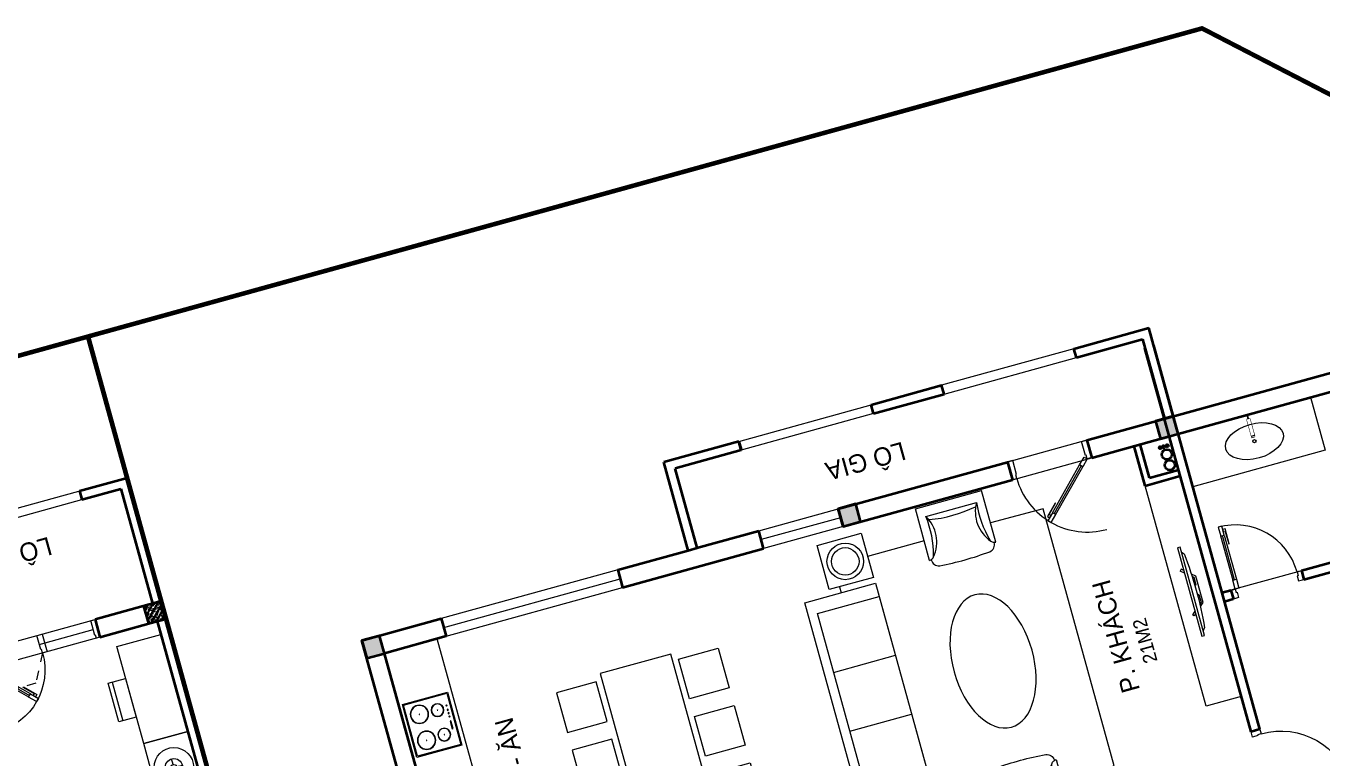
# Model space of a CAD drawing. Header units: metres. Extents: x 568336 to 569219, y 2065964 to 2066430.
# Drawn here: x 568521.6 to 568535.77, y 2066405.83 to 2066413.83 of the extents above; entities that cross this region are included whole.
import ezdxf

# ---------------------------------------------------------------- set-up
doc = ezdxf.new("R2010")
doc.units = ezdxf.units.M
for name, pattern in [('$AUDIT_BAD_LTYPE2', [0]), ('HIDDEN', [0.375, 0.25, -0.125]), ('HIDDEN2', [0.1875, 0.125, -0.0625])]:
    doc.linetypes.add(name, pattern=pattern)
doc.layers.get('0').update_dxf_attribs({"linetype": 'CONTINUOUS'})
doc.layers.get('DEFPOINTS').update_dxf_attribs({"linetype": 'CONTINUOUS'})
for name, color, linetype, lineweight in [('-CONCRETE', 1, 'CONTINUOUS', 35), ('-DIM', 9, 'CONTINUOUS', 13), ('-DOOR', 137, 'CONTINUOUS', 9), ('-FURNITURE', 46, 'CONTINUOUS', 9), ('-HATCH', 8, 'CONTINUOUS', 5), ('-LINE1', 7, 'CONTINUOUS', 18), ('-LINE2', 252, 'CONTINUOUS', 9), ('-STEEL1', 1, 'CONTINUOUS', 35), ('-TEXT', 7, 'CONTINUOUS', 15), ('-WALL', 4, 'CONTINUOUS', 35), ('TEXT25', 2, 'CONTINUOUS', 13)]:
    doc.layers.add(name, color=color, linetype=linetype, lineweight=lineweight)
doc.layers.add('-RANH GIOI LO DAT', color=12, linetype='CONTINUOUS')
doc.styles.add('SVN_AVO_thuong', font='')
doc.styles.add('T1', font='', dxfattribs={"height": 200})
doc.styles.add('vnavanth', font='', dxfattribs={"width": 0.8})
doc.styles.get('SVN_AVO_thuong').set_extended_font_data('SVN-Avo')
doc.styles.get('T1').set_extended_font_data('VNgeometric Light')
doc.styles.get('vnavanth').set_extended_font_data('.VnAvantH')

# ---------------------------------------------------------------- blocks, each defined once
blk = doc.blocks.new('A$C23F441E4')
at = {"ltscale": 3}
blk.add_lwpolyline([(-300, -0.0002277038292959332), (-300, -510.0002277038293), (300, -510.0002277038293), (300, -0.0002277038292959332), (-300, -0.0002277038292959332)], dxfattribs=at)
for points in [[(-290, -10.0002277038293), (-290, -500.0002277038293), (290, -500.0002277038293), (290, -10.0002277038293)], [(-99.92361733876169, -45.7805013358593), (-15.01730352267623, -45.7805013358593), (-15.01730352267623, -56.33586340083275), (-99.92361733876169, -56.33586340083275)]]:
    blk.add_lwpolyline(points, close=True, dxfattribs=at)
for centre, radius in [((-139, -156.0002277038293), 70), ((-139, -156.0002277038293), 67), ((36.90287313051522, -47.90127239702269), 6.597286366527707), ((74.40287313051522, -47.90127239702269), 6.597286366527707), ((139, -156.0002277038293), 70), ((139, -156.0002277038293), 67), ((111.9028731305152, -47.90127239702269), 6.597286366527707), ((160.4028731305152, -47.90127239702269), 6.597286366527707), ((-147.0336941294372, -358.653199238237), 100), ((-147.0336941294372, -358.653199238237), 97), ((-139, -156.0002277038293), 2), ((147.0336941294372, -358.653199238237), 100), ((147.0336941294372, -358.653199238237), 97), ((139, -156.0002277038293), 2), ((-147.0336941294372, -358.653199238237), 2), ((147.0336941294372, -358.653199238237), 2)]:
    blk.add_circle(centre, radius, dxfattribs=at)
blk = doc.blocks.new('ghe11asdsdsdsd')
at = {"layer": '-FURNITURE', "ltscale": 5}
for p, q in [((-454.1512245237245, 641.9073886275291), (-454.093361600535, -60.42008052262099)), ((446.9845405295782, 642.5119281820953), (445.2090906954836, -59.49456913078757)), ((339.4434767446655, 74.7769195077999), (-347.9447826922697, 73.86721415390639)), ((445.2090906954836, -59.49456913078757), (-454.093361600535, -60.42008052262099))]:
    blk.add_line(p, q, dxfattribs=at)
for centre, radius, start, end in [((-329.6609394550032, 640.4347183164282), 102.5030657496747, 97.790878171796, 180.4720192216976), ((13.76703277978231, -3057.035900902003), 3815.794779152998, 85.15051378916075, 95.37323135559144), ((322.4963123202615, 643.5363927781655), 102.5030657496747, 359.5521671507362, 82.23330821456577), ((-556.8192392717756, 172.0380743239075), 480.9551723817158, 73.62802494144414, 77.67439557183955), ((-435.3449582978792, 585.5188594441861), 49.99999999999999, 17.29045382422632, 73.62802494144414), ((-752.7215750947944, 311.3200961878028), 469.2846926992153, 329.6029749418909, 39.82713105222346), ((-1717.077797784907, 235.4868877488407), 1378.639231958857, 353.2676599931669, 15.34770349738529), ((744.7327549548354, 311.2790322922665), 469.2468948897888, 140.0381535895592, 210.2652298418676), ((1708.833027020766, 233.2264510887835), 1378.526022415482, 164.5192846221356, 186.6002375866197), ((428.017340289487, 586.1773279104382), 49.99999999999999, 106.2083736517696, 162.5459446768903), ((548.310481298744, 172.35137315467), 480.9551723817158, 102.1620030057203, 106.2083736517696), ((-1.445652381749824, -1576.057105405802), 1730.279692069412, 79.6029490361376, 100.5814174655623)]:
    blk.add_arc(centre, radius, start, end, dxfattribs=at)
blk = doc.blocks.new('GHE600')
at = {"layer": '-FURNITURE'}
for p, q in [((269949.5421851056, 8709.741290517763), (270649.5421851056, 8709.74129051782)), ((269949.5421851289, 8043.074623851076), (270649.5421851289, 8043.074623851135))]:
    blk.add_line(p, q, dxfattribs=at)
for points in [[(270145.5337149384, 9594.84705863762), (270145.5337150262, 10094.84705863762), (270645.5337150262, 10094.84705854984), (270645.5337149384, 9594.847058549843)], [(269849.5421851288, 9526.40795718442), (270649.5421851288, 9526.407957184478), (270649.5421851639, 7226.407957184478), (269849.5421851639, 7226.40795718442)], [(269949.5421851288, 9376.40795718442), (270649.5421851288, 9376.407957184478), (270649.5421851639, 7376.407957184478), (269949.5421851639, 7376.40795718442)], [(270145.5337145109, 7157.96885590817), (270145.5337144231, 6657.96885590817), (270645.5337144231, 6657.968855820392), (270645.5337145109, 7157.968855820392)]]:
    blk.add_lwpolyline(points, close=True, dxfattribs=at)
at = {"layer": '-FURNITURE', "elevation": -1.348764000838661e-08}
for points in [[(271286.9253059005, 9830.321753277356), (270645.53371498, 9832.18215255058)], [(272037.8126997925, 6909.345592938189), (272633.6221192031, 6907.537773812626), (272633.6585346201, 9823.095600669185), (272037.874818299, 9826.334833337169)], [(270262.0588059474, 9594.847058617102), (270262.0583521723, 9526.40795718442)], [(270262.0260181179, 7226.40795718439), (270262.0255643428, 7157.968855887651)], [(270645.5337144685, 6916.624135324557), (271286.6504318018, 6913.272511655086)]]:
    blk.add_lwpolyline(points, dxfattribs=at)
at = {"layer": '-FURNITURE'}
for centre, radius in [((270395.5337149822, 9844.847058593674), 200), ((270395.5337149822, 9844.847058593674), 150), ((270395.5337144671, 6907.968855864223), 200), ((270395.5337144671, 6907.968855864223), 150)]:
    blk.add_circle(centre, radius, dxfattribs=at)
at = {"layer": '-FURNITURE', "extrusion": (0, 0, -1)}
blk.add_ellipse((271661.9002663364, 8365.294462872116), major_axis=(3.669220623812561e-13, 749.5763598198391), ratio=0.5899940615450746, dxfattribs=at)
at = {"layer": '-FURNITURE', "zscale": 0.83397927038413}
for p, xscale, yscale, rotation in [((271659.4476334748, 10145.29901697894, -5.948631914765009e-09), 0.83397927038413, 0.83397927038413, 179.9447021404027), ((271659.4476334748, 6607.516897389956, -5.948631914765009e-09), -0.8339792703841301, 0.8339792703841301, 0.05529785959737722)]:
    blk.add_blockref('ghe11asdsdsdsd', p, dxfattribs=dict(at, xscale=xscale, yscale=yscale, rotation=rotation))
blk = doc.blocks.new('XR.MB.LM123$0$tvi 1')
blk.add_lwpolyline([(28.54445810673496, -2.291926648467779e-10), (28.54445810673496, -999.9999999999964), (-7.275957614183426e-12, -1000), (0, 0)], close=True)
for points in [[(28.54445810680045, -50.31958968611434), (52.37372755713295, -80.86315460130209)], [(-24.09820395050338, -235.5599978379832), (-39.09879504836863, -251.7939635238108)], [(0, -284.7849796677438), (-39.09879504836863, -251.7939635238108)], [(0, -255.9952397129928), (-24.09820395050338, -235.5599978379832)], [(69.66229681991535, -315.0836646851385), (111.1934016081432, -350.2927865858655), (111.193401608034, -649.712917566063), (69.68611289083492, -684.9110379843005)], [(89.09002233762294, -445.7449799550195), (89.09002233762294, -359.9578938602899), (70.91298945683957, -344.6203678706661)], [(89.09002233768115, -554.2550200447404), (89.09002233773936, -640.0421061392371), (70.91298945678864, -655.3796321293303)], [(89.09002233762294, -445.7449799550195), (73.49991829216015, -445.7449799550232)], [(89.09002233768115, -554.2550200447404), (73.49991829216015, -554.2550200447404)], [(0, -715.2150203320198), (-39.09879504836863, -748.2060364759491)], [(-24.09820395050338, -764.4400021620095), (-39.09879504836863, -748.2060364759491)], [(0, -744.004760287), (-24.09820395050338, -764.4400021620095)], [(28.54445810674224, -949.680410313882), (52.37372755713295, -919.1368453984578)]]:
    blk.add_lwpolyline(points)
blk.add_arc((-4025.16618952866, -499.9999999999964), 4099.025185406737, 354.1310878512652, 5.868912148527433)
blk = doc.blocks.new('*U152')
at = {"linetype": '$AUDIT_BAD_LTYPE2'}
for p, q in [((70, 100), (70, 699.9999999999982)), ((90, 699.9999999999982), (90, 100))]:
    blk.add_line(p, q, dxfattribs=at)
for points in [[(50, 699.9999999999982), (90, 699.9999999999982), (90, 799.9999999999982), (50, 799.9999999999982), (50, 699.9999999999982)], [(50, 702.9059272893337), (50, 100)], [(50, 100), (90, 100), (90, 0), (50, 0), (50, 100)]]:
    blk.add_lwpolyline(points)
for points in [[(118.2698876160139, 594.5156181119073), (118.2698876160139, 764.1349438079906), (90, 764.1349438079906), (90, 735.8650561920058), (112.6159100928053, 735.8650561920058), (112.6159100928053, 594.5156181119073)], [(0, 0), (50, 0), (50, -40), (60, -40), (60, -99.99999999999272), (0, -99.99999999999272)], [(899.9999999999982, 1.3252863207713e-28), (849.9999999999982, 1.3252863207713e-28), (849.9999999999982, -40.00000000000001), (839.9999999999982, -40.00000000000001), (839.9999999999982, -99.99999999999272), (899.9999999999982, -99.99999999999272)]]:
    blk.add_lwpolyline(points, close=True)
at = {"linetype": '$AUDIT_BAD_LTYPE2', "ltscale": 0.3}
blk.add_arc((50, 0), 799.9999999999982, 0, 90, dxfattribs=at)
blk = doc.blocks.new('*U174')
at = {"linetype": '$AUDIT_BAD_LTYPE2'}
for p, q in [((134.8528137423857, 56.56854249492379), (559.116882454313, 480.832611206851)), ((573.2590180780439, 466.69047558312), (148.9949493661167, 42.42640687119284))]:
    blk.add_line(p, q, dxfattribs=at)
for points in [[(547.0295477225062, 497.0295477225062), (120.7106781186548, 70.71067811865474)], [(544.974746830582, 494.9747468305819), (573.2590180780439, 466.69047558312), (643.9696961966987, 537.4011537017748), (615.6854249492368, 565.6854249492367), (544.974746830582, 494.9747468305819)], [(120.7106781186548, 70.71067811865474), (148.9949493661167, 42.42640687119284), (78.2842712474619, -28.2842712474619), (50, 0), (120.7106781186548, 70.71067811865474)]]:
    blk.add_lwpolyline(points)
for points in [[(518.6601255723684, 372.1119246041146), (638.5991009923586, 492.0509000241046), (618.6092717556935, 512.0407292607696), (598.6194425190491, 492.0509000241252), (614.6113059083771, 476.0590366347973), (514.6621597250313, 376.1098904514517)], [(0, 0), (50, 0), (50, -40), (60, -40), (60, -199.3588634537518), (0, -199.3588634537518)], [(899.9999999999982, 1.3252863207713e-28), (849.9999999999982, 1.3252863207713e-28), (849.9999999999982, -40.00000000000001), (839.9999999999982, -40.00000000000001), (839.9999999999982, -199.3588634537518), (899.9999999999982, -199.3588634537518)]]:
    blk.add_lwpolyline(points, close=True)
at = {"linetype": '$AUDIT_BAD_LTYPE2', "ltscale": 0.3}
blk.add_arc((50, 0), 799.9999999999982, 0, 90, dxfattribs=at)
blk = doc.blocks.new('Sink_Cicle')
blk.add_lwpolyline([(17.49999987077899, -50.00226151314564), (-17.49999987077899, -49.99773848685436), (-17.51615354442038, -252.2967581441626), (17.48384613892995, -252.3012811850058)], close=True)
blk.add_circle((0, -300), 17.5)
at = {"layer": 'DEFPOINTS'}
blk.add_line((0, -100), (0, 0), dxfattribs=at)
blk.add_wipeout([(17.499999870775355, -50.00226151314928), (-17.49999987078263, -49.99773848685436), (-17.516153544427652, -252.29675814416623), (17.48384613892631, -252.3012811850058)])
at = {"layer": '-FURNITURE', "linetype": 'Continuous'}
blk.add_ellipse((0, -300), major_axis=(-325, 0), ratio=0.5846153846153846, dxfattribs=at)
blk.add_line((-17.51421511289664, -237.2967582757119), (17.48578462866135, -237.3012813020032))
blk = doc.blocks.new('*U18')
at = {"linetype": '$AUDIT_BAD_LTYPE2'}
for p, q in [((70, 100), (69.99999999999999, 599.9999999999982)), ((89.99999999999999, 599.9999999999982), (90, 100))]:
    blk.add_line(p, q, dxfattribs=at)
for points in [[(49.99999999999999, 599.9999999999982), (89.99999999999999, 599.9999999999982), (89.99999999999999, 699.9999999999982), (49.99999999999999, 699.9999999999982), (49.99999999999999, 599.9999999999982)], [(49.99999999999999, 602.9059272893337), (50, 100)], [(50, 100), (90, 100), (90, 0), (50, 0), (50, 100)]]:
    blk.add_lwpolyline(points)
for points in [[(118.2698876160139, 494.5156181119073), (118.2698876160139, 664.1349438079906), (89.99999999999999, 664.1349438079906), (89.99999999999999, 635.8650561920058), (112.6159100928053, 635.8650561920058), (112.6159100928053, 494.5156181119073)], [(0, 0), (50, 0), (50, -40), (60, -40), (60, -100.0001724930698), (0, -100.0001724930698)], [(799.9999999999982, 7.105427357601134e-15), (749.9999999999982, 7.105427357601134e-15), (749.9999999999982, -40), (739.9999999999982, -40), (739.9999999999982, -100.0001724930698), (799.9999999999982, -100.0001724930698)]]:
    blk.add_lwpolyline(points, close=True)
at = {"linetype": '$AUDIT_BAD_LTYPE2', "ltscale": 0.3}
blk.add_arc((50, 0), 699.9999999999982, 0, 90, dxfattribs=at)
blk = doc.blocks.new('A$C5C575821')
at = {"layer": '-CONCRETE'}
h = blk.add_hatch(color=256, dxfattribs=at)
h.dxf.hatch_style = 1
h.paths.add_polyline_path([(-0.00237559899687767, 200.0000000000146), (-0.00237559899687767, 1.455191522836685e-11), (199.9976244010031, 1.455191522836685e-11), (199.9976244010031, 200.0000000000146)])
blk.add_lwpolyline([(-0.00237559899687767, 1.455191522836685e-11), (199.9976244010031, 1.455191522836685e-11), (199.9976244010031, 200.0000000000146), (-0.00237559899687767, 200.0000000000146)], close=True, dxfattribs=at)
blk = doc.blocks.new('A$C18251349')
at = {"layer": '-LINE1'}
for points in [[(899.9698889118445, 4649.999350743368), (999.8064622648526, 4649.999350743368), (999.8064622648526, 3150.000784432457), (899.9698889118445, 3150.000784432457)], [(999.8064622648526, 2350.000784432457), (899.8064622648526, 2350.000784432457), (899.8064622648526, 850.0007844324573), (999.8064622648526, 850.0007844324573)]]:
    blk.add_lwpolyline(points, close=True, dxfattribs=at)
at = {"layer": '-WALL'}
for p, q in [((0.0002397763018961996, 5400.000784432457), (900.0013849787356, 5400.000784432457)), ((0.004909113922622055, 5500.000784432457), (1000.006230624509, 5500.000784432457)), ((0.004909113922622055, 5500.000784432457), (0.004909113922622055, 5400.000784432456)), ((899.9698889118445, 4649.999350743368), (900.0013849787356, 5400.000784432457)), ((999.9698890817235, 4650.000784432457), (1000.006230624509, 5500.000784432457)), ((899.9698889118445, 4649.999350743368), (999.9698888226703, 4649.994681405777)), ((999.9698890817235, 4650.000784432457), (909.9729728006059, 4650.005189332122)), ((899.8064622648526, 3150.000784432457), (999.8064622648526, 3150.000784432457)), ((899.8064622648526, 3150.000784432457), (899.8064622648526, 2350.000784432457)), ((999.8064622648526, 3150.000784432457), (999.8064622648526, 2350.000784432457)), ((899.8064622648526, 2350.000784432457), (999.8064622648526, 2350.000784432457)), ((899.8064622648526, 850.0007844324573), (999.8064622648526, 850.0007844324573)), ((899.8064622648526, 850.0007844324573), (899.8064622648526, 100.0183032938512)), ((999.8064622648526, 850.0007844324573), (999.8064622648526, 0.0007844324572943151)), ((899.8064622648526, 100.0183032938512), (0.004909113922622055, 100.1600033289023)), ((0.004909113922622055, 100.1600033289023), (0.004909113922622055, 0.160002526070457)), ((0.004909113922622055, 0.160002526070457), (999.8064622648526, 0.0007844324572943151))]:
    blk.add_line(p, q, dxfattribs=at)
blk = doc.blocks.new('A$C2896516a')
for points in [[(75, 1385.934425984509), (525, 1385.934425905347), (525.0000000782311, 1835.934425905347), (75.0000000782311, 1835.934425984509), (75, 1385.934425984509)], [(725, 1385.934425870422), (1175, 1385.934425792191), (1175.000000078231, 1835.934425792191), (725.0000000782311, 1835.934425870422), (725, 1385.934425870422)], [(1375, 1385.934425753978), (1825, 1385.934425675747), (1825.000000078231, 1835.934425675747), (1375.000000078231, 1835.934425753978), (1375, 1385.934425753978)], [(75, 450), (525, 450.0000000791624), (525.0000000782311, 7.916241884231567e-08), (75.0000000782311, 0), (75, 450)], [(725, 450.000000114087), (1175, 450.0000001923181), (1175.000000078231, 1.923181116580963e-07), (725.0000000782311, 1.140870153903961e-07), (725, 450.000000114087)], [(1375, 450.0000002305314), (1825, 450.0000003087625), (1825.000000078231, 3.087625373154879e-07), (1375.000000078231, 2.305314410477877e-07), (1375, 450.0000002305314)]]:
    blk.add_lwpolyline(points)
blk.add_lwpolyline([(0, 517.9672129922546), (1900, 517.9672129922546), (1900, 1317.967212992255), (0, 1317.967212992255)], close=True)
blk = doc.blocks.new('M12-T2')
at = {"layer": '-CONCRETE'}
for centre, radius in [((201104.6273053316, -496059.7972902636, 5.66516857499076e-09), 13), ((200893.2880470286, -496108.9899372553, 5.66516857499076e-09), 55), ((201014.1304972339, -496108.9899372553, 5.66516857499076e-09), 55), ((201104.6273053316, -496098.0672772132, 5.66516857499076e-09), 13), ((201104.6273053316, -496139.8166952293, 5.66516857499076e-09), 13)]:
    blk.add_circle(centre, radius, dxfattribs=at)
at = {"layer": '-DOOR'}
blk.add_line((201297.8195670542, -487988.9118561186), (201297.9707642005, -489989.0984836872), dxfattribs=at)
for points in [[(201397.9707647215, -489989.0984836696), (201397.9869133001, -487988.8875501404), (201197.9869122581, -487988.8875501753), (201197.9707636795, -489989.0984837048)], [(201198.0738070459, -491588.8502692156), (201397.8872340753, -491588.8502692156), (201397.8872340753, -492488.8510620479), (201198.0738070459, -492488.8510620479)]]:
    blk.add_lwpolyline(points, close=True, dxfattribs=at)
blk.add_lwpolyline([(201298.0918847199, -492488.8510620418), (201297.9805205606, -491588.8502692156)], dxfattribs=at)
at = {"layer": '-FURNITURE'}
blk.add_line((197838.4567522922, -487888.7648202074), (201198.1142233742, -487888.7648202071), dxfattribs=at)
for points in [[(198248.2064886751, -495788.8504688313), (200747.9308753205, -495788.8504693395), (200747.9308752503, -496188.8510622958), (198248.206488605, -496188.8510617876)], [(201197.9308752998, -496288.8510620416), (201198.3436941181, -497788.8510620419), (200598.3436941181, -497788.8510620419), (200597.9210781706, -496288.8510621423)]]:
    blk.add_lwpolyline(points, close=True, dxfattribs=at)
at = {"layer": '-HATCH'}
blk.add_line((199397.2031465719, -497188.8510620416), (199397.9308752997, -496388.8510620588), dxfattribs=at)
blk.add_lwpolyline([(201397.946800813, -494408.6804470685), (201197.946800813, -494408.6804470685), (201197.946800813, -495308.6804471036), (201397.946800813, -495308.6804471036)], close=True, dxfattribs=at)
at = {"layer": '-RANH GIOI LO DAT', "linetype": 'HIDDEN', "ltscale": 10, "const_width": 50.00000000000002}
blk.add_lwpolyline([(200413.1609008312, -503107.2375879288), (205398.2550961971, -497721.4450850487), (205398.2550969124, -485088.7648229599), (194398.2550973892, -485088.7648229599), (194398.255096674, -503572.7263979912)], close=True, dxfattribs=at)
at = {"layer": '-WALL'}
for p, q in [((199598.3467335316, -487088.764820207), (201398.0940875337, -487088.764820207)), ((201398.0940875337, -487088.764820207), (201397.9996797123, -487988.8875494947)), ((199598.3467335392, -487288.7648202071), (201198.0838804639, -487288.764820207)), ((201198.1673164723, -487988.8976553206), (201198.0838804639, -487288.764820207)), ((201397.9996797123, -487988.8875494947), (201198.1673164723, -487988.8976553206)), ((201198.0915097617, -489988.836671301), (201198.0738070337, -491588.8510620388)), ((201398.076247192, -489989.0986218361), (201198.0915097617, -489988.836671301)), ((201398.076247192, -489989.0986218361), (201398.0709152381, -490788.3527230592)), ((201397.9255582083, -490888.3527230592), (201397.920500595, -491588.851062051)), ((201198.0738070337, -491588.8510620388), (201397.920500595, -491588.851062051)), ((201197.9308753916, -492488.8510620357), (201397.9308753916, -492488.8510620479)), ((201198.0402381227, -492488.8510620357), (201198.023303395, -494408.6804470685)), ((201397.8872340753, -492488.8510620479), (201397.8702982309, -494408.6804470685)), ((201397.9946155979, -494408.6804470685), (201197.9308753843, -494408.682583845)), ((201397.8702982309, -494408.6804470685), (201198.023303395, -494408.6804470685)), ((201197.9308752997, -495308.6804471035), (201197.9308752999, -496188.8510620417)), ((201397.9308752998, -495308.6804470686), (201197.9308753292, -495308.6804471035)), ((201397.9308752998, -495308.6804470686), (201397.9308752998, -498949.9907301076)), ((200747.9308752999, -495788.8504693395), (201197.9308752999, -495788.8504693395)), ((200747.9308752999, -495788.8504693395), (200747.9308752999, -496188.8510620416)), ((200817.9308752999, -495858.8504693395), (201197.9308752999, -495858.8504693395)), ((200817.9308752999, -495858.8504693395), (200817.9308752999, -496188.8510620416)), ((197848.2550973692, -496188.8510620416), (202198.0918847652, -496188.8510620417)), ((197848.2550973693, -496288.8510620417), (197848.2550973692, -496188.8510620416)), ((197848.2550973693, -496288.8510620416), (202198.091884765, -496288.8510620416)), ((199297.9308752998, -496288.8510620416), (199297.9308752998, -496388.8510620416)), ((199397.9308752998, -496288.8510620416), (199397.9308752998, -496388.8510620416)), ((201197.9308752998, -496288.8510620416), (201197.9308752998, -498871.6370098293)), ((199397.9308752998, -496388.8510620416), (199297.2031465719, -496388.8510620416)), ((199397.9308752998, -497188.8510620416), (199297.2031465719, -497188.8510620416)), ((199297.9308752998, -497188.8510620416), (199297.9308752998, -500552.9899519023)), ((199397.9308752998, -497188.8510620416), (199397.9308752998, -500552.9899519022))]:
    blk.add_line(p, q, dxfattribs=at)
at = {"layer": '-DOOR'}
for name, p, rotation in [('GHE600', (190979.3754199285, -222015.4892346209), 270), ('*U174', (201199.4962732397, -495308.6804471036), 90.00000000000001), ('*U18', (199397.2031465719, -496388.8510620417), 270)]:
    blk.add_blockref(name, p, dxfattribs=dict(at, rotation=rotation))
at = {"layer": '-DOOR', "xscale": -1, "rotation": 180}
blk.add_blockref('*U152', (196948.2550973692, -496288.8510620416), dxfattribs=at)
at = {"layer": '-FURNITURE', "xscale": -1, "rotation": 180}
blk.add_blockref('A$C23F441E4', (200306.969145283, -487838.8183429221), dxfattribs=at)
at = {"layer": '-FURNITURE'}
blk.add_blockref('A$C2896516a', (198456.0648416502, -490821.0081830891), dxfattribs=at)
at = {"layer": '-FURNITURE', "extrusion": (0, 0, -1), "rotation": 269.9963102775917}
blk.add_blockref('XR.MB.LM123$0$tvi 1', (-198998.0586702775, -495949.8545858539), dxfattribs=at)
at = {"layer": '-WALL'}
for name, p in [('A$C5C575821', (201198.0942603196, -487288.1056113085)), ('A$C18251349', (201397.9259661859, -496289.0110645585)), ('A$C5C575821', (201198.0942603189, -492688.8510620418)), ('A$C5C575821', (201198.0942603641, -496288.8510620325))]:
    blk.add_blockref(name, p, dxfattribs=at)
at = {"layer": '-TEXT', "color": 2, "style": 'vnavanth'}
blk.add_text('L¤ GIA', height=199.9591899200177, rotation=90, dxfattribs=at).set_placement((201920.4106780471, -493362.4777912411))
at = {"layer": 'TEXT25'}
for s, height, rotation, style, p in [('P.BẾP - ĂN', 200, 359.9999999899488, 'SVN_AVO_thuong', (198769.6724756041, -488449.6612019545)), ('P. KHÁCH', 200, 1.005123984043621e-08, 'SVN_AVO_thuong', (198613.9561073974, -495142.7718614812)), ('21M2', 150, 359.9999999899487, 'T1', (198864.8635313327, -495410.9549546799))]:
    blk.add_text(s, height=height, rotation=rotation, dxfattribs=dict(at, style=style)).set_placement(p)
at = {"layer": '-FURNITURE', "rotation": 270}
blk.add_blockref('Sink_Cicle', (201198.3461434244, -497070.6665420226), dxfattribs=at)
blk = doc.blocks.new('12PLMP12')
at = {"color": 0, "linetype": 'ByBlock'}
for p, q in [((-1.25, 0), (-3.75, 0)), ((0, 1.25), (0, 3.75)), ((1.25, 0), (3.75, 0)), ((0, -1.25), (0, -3.75))]:
    blk.add_line(p, q, dxfattribs=at)
for radius in [8.5, 3.75, 1.25]:
    blk.add_circle((0, 0), radius, dxfattribs=at)
blk = doc.blocks.new('X-5M-G-MB PHONGNGU$0$A$C25DB0C3F')
at = {"elevation": -1.640194e-10}
for points in [[(197.042397281708, 437.8598038521595), (197.0369402521756, -4.041241481900215e-06), (2.670008689165115e-05, 0.002451622160151601), (0.005483729648403823, 437.8622595155612)], [(0.005483729648403823, 437.8622595155612), (197.0369402521756, 437.8622595153283), (197.0369402521756, -4.041241481900215e-06), (0.005483729648403823, -4.041226929984987e-06)]]:
    blk.add_lwpolyline(points, close=True, dxfattribs=at)
at = {"elevation": -1.640194e-10, "flags": 128}
blk.add_lwpolyline([(43.79146451898851, 437.8617138124537), (43.78600748942699, 0.001905919052660465)], dxfattribs=at)
blk = doc.blocks.new('*U151')
at = {"linetype": '$AUDIT_BAD_LTYPE2'}
for p, q in [((134.8528137423857, 56.56854249492379), (488.4062043356582, 410.1219330881962)), ((502.5483399593892, 395.9797974644653), (148.9949493661167, 42.42640687119284))]:
    blk.add_line(p, q, dxfattribs=at)
for points in [[(476.3188696038515, 426.3188696038514), (120.7106781186548, 70.71067811865474)], [(474.2640687119273, 424.2640687119272), (502.5483399593892, 395.9797974644653), (573.2590180780439, 466.69047558312), (544.974746830582, 494.9747468305819), (474.2640687119273, 424.2640687119272)], [(120.7106781186548, 70.71067811865474), (148.9949493661167, 42.42640687119284), (78.2842712474619, -28.2842712474619), (50, 0), (120.7106781186548, 70.71067811865474)]]:
    blk.add_lwpolyline(points)
for points in [[(447.9494474537137, 301.4012464854598), (567.8884228737038, 421.3402219054498), (547.8985936370387, 441.3300511421148), (527.9087644003944, 421.3402219054705), (543.9006277897223, 405.3483585161426), (443.9514816063765, 305.3992123327969)], [(0, 0), (50, 0), (50, -40), (60, -40), (60, -199.3588634537518), (0, -199.3588634537518)], [(799.9999999999982, 7.105427357601134e-15), (749.9999999999982, 7.105427357601134e-15), (749.9999999999982, -40), (739.9999999999982, -40), (739.9999999999982, -199.3588634537518), (799.9999999999982, -199.3588634537518)]]:
    blk.add_lwpolyline(points, close=True)
at = {"linetype": '$AUDIT_BAD_LTYPE2', "ltscale": 0.3}
blk.add_arc((50, 0), 699.9999999999982, 0, 90, dxfattribs=at)
blk = doc.blocks.new('18x35')
at = {"layer": '-HATCH'}
h = blk.add_hatch(dxfattribs=at)
h.set_pattern_fill('CHAU-01', color=256, scale=10, angle=-1.272221872585407e-14, pattern_type=2)
h.set_pattern_definition([(49.99999999999999, (0, 0), (71.72601826007535, -6.275213498259527), [7.5, -82.5]), (355, (0, 0), (-13.87513336129999, 75.21921337000119), [6, -66]), (100.4514, (5.977167999997619, -0.5229339999999638), (57.85093817140217, 68.94395420609534), [6.374019000000001, -70.1142112]), (46.18419999999998, (0, 20), (106.7241048625644, -16.55190143290183), [11.25, -123.75]), (96.63559999999998, (8.89367449999554, 18.62066930000003), (93.46627055487036, 97.41178709004416), [9.561028799999994, -105.1713]), (351.1842, (0, 20), (93.46619451336275, 97.41186009253245), [9, -99]), (20.99999999999998, (10, 15), (59.69070521184616, -40.2618890665339), [7.5, -82.5]), (326.0000000000001, (10, 15), (24.33153319215819, 72.5150045046853), [6, -66]), (71.45139999999999, (14.97422329999972, 11.64483940000002), (84.022262858149, 32.25304967099522), [6.374019000000001, -70.1142112]), (37.49999999999998, (0, 0), (1.215985531729074, 33.28938538313115), [0, -65.19999999999999, 0, -67, 0, -66.25]), (7.499999999999987, (0, 0), (26.30695374421487, 39.44117118823602), [0, -38.2, 0, -63.7, 0, -25.25]), (327.5, (-22.30000000000291, 0), (53.3822436172409, -2.255487173437988), [0, -25, 0, -78, 0, -103.5]), (317.5, (-32.30000000000291, 0), (58.31861693423862, 10.01049823323176), [0, -32.5, 0, -51.8, 0, -73.5]), (44.99999999999999, (0, 0), (-30.05203820042826, 30.05203820042828), []), (44.99999999999999, (0, 12.25), (-30.05203820042826, 30.05203820042828), [])])
h.paths.add_polyline_path([(96508.03118051568, 47993.04977023201), (96508.03118051568, 47793.04977023201), (96708.03118051568, 47793.04977023201), (96708.03118051568, 47993.04977023201)])
at = {"layer": '-STEEL1'}
blk.add_lwpolyline([(96508.03118051568, 47793.04977023201), (96708.03118051568, 47793.04977023201), (96708.03118051568, 47993.04977023201), (96508.03118051568, 47993.04977023201)], close=True, dxfattribs=at)
blk = doc.blocks.new('M1-T2')
at = {"layer": '-CONCRETE', "color": 1, "linetype": 'HIDDEN', "ltscale": 10, "const_width": 50}
blk.add_lwpolyline([(191581.7177010371, 50951.98888872014), (197581.6939540912, 50951.98888872005), (197581.7429788466, 30952.01227472891), (191581.7667257926, 30952.01227472891)], close=True, dxfattribs=at)
at = {"layer": '-DOOR'}
blk.add_line((192991.9612267978, 34051.97156198836), (192380.7417146031, 34051.97156198836), dxfattribs=at)
blk.add_lwpolyline([(192331.9612267982, 34151.98482892333), (192372.6116333023, 34151.98482892333), (192372.6116333023, 34119.46450372008), (192380.7417146031, 34119.46450372008), (192380.7417146031, 33951.98482896041), (192331.9612267982, 33951.98482896041)], close=True, dxfattribs=at)
blk.add_lwpolyline([(192331.96122545, 34151.9650449), (193731.9612261062, 34151.95119095598), (193731.9612261064, 33951.95119095598), (192331.9612254502, 33951.9650449)], dxfattribs=at)
at = {"layer": '-FURNITURE'}
for points in [[(191681.8874519427, 35401.59738750743), (191681.8874516929, 36001.59738720041), (192181.8874516929, 36001.59738728813), (192181.8874519427, 35401.59738759515)], [(191681.8846994627, 35401.59738759515), (192181.8846994627, 35401.59738759515), (192181.8846994627, 34301.59738759515), (191681.8846994627, 34301.59738759515)]]:
    blk.add_lwpolyline(points, close=True, dxfattribs=at)
at = {"layer": '-LINE1', "lineweight": 18}
blk.add_lwpolyline([(191581.7411493842, 50951.93153578669), (197581.7174024383, 50951.9315357866), (197581.7664271937, 30951.95492153367), (191581.7901741396, 30951.95492153367)], close=True, dxfattribs=at)
at = {"layer": '-LINE1'}
for points in [[(194381.9612261064, 33952.12939903888), (194381.9612261064, 32552.12939903888), (191581.9612261065, 32552.12939903894), (191581.9612261062, 33952.12939903888)], [(193471.9612261064, 32652.12939903891), (192121.9612261064, 32652.12939903894)]]:
    blk.add_lwpolyline(points, dxfattribs=at)
at = {"layer": '-LINE2', "linetype": 'HIDDEN2', "ltscale": 10}
for p, q in [((192981.8782542219, 34151.81175561759), (193142.2669984159, 34451.81175561759)), ((193142.2669984159, 34451.81175561759), (193571.5724826038, 34451.95119095597))]:
    blk.add_line(p, q, dxfattribs=at)
at = {"layer": '-WALL'}
for p, q in [((191581.9612261218, 43152.21864277967), (191581.9612261062, 33952.12939903888)), ((191681.8846994476, 34151.78813647057), (191681.8846994623, 38451.59738793888)), ((192331.9612261064, 34151.78938464209), (191681.8846994476, 34151.78813647057)), ((192331.9612261064, 33952.13087406912), (192331.9612261064, 34151.78938464209)), ((191581.9612261062, 33952.12939903888), (192331.9612261064, 33952.13087406912)), ((191581.9612261064, 32552.12939903888), (191581.9612261062, 33952.12939903894)), ((191681.9612261062, 33952.12939903894), (191581.9612261062, 33952.12939903894)), ((191681.9612261064, 32652.12939903888), (191681.9612261062, 33952.12939903894)), ((192121.9612261064, 32652.12939903888), (191681.9612261064, 32652.12939903888)), ((192121.9612261064, 32552.12939903888), (192121.9612261064, 32652.12939903888)), ((192121.9612261064, 32552.12939903888), (191581.9612261064, 32552.12939903888))]:
    blk.add_line(p, q, dxfattribs=at)
at = {"layer": '-DOOR', "xscale": -1}
blk.add_blockref('*U151', (193731.9612267978, 34151.96695212407), dxfattribs=at)
at = {"layer": '-FURNITURE', "extrusion": (0, 0, -1), "xscale": -25.40000000037255, "yscale": 25.40000000037255, "zscale": -25.40000000037255, "rotation": 270}
blk.add_blockref('12PLMP12', (-191931.8874519427, 35739.31591683191), dxfattribs=at)
at = {"layer": '-FURNITURE', "rotation": 180.0007140750975}
blk.add_blockref('X-5M-G-MB PHONGNGU$0$A$C25DB0C3F', (192378.9191585024, 35100.68551907282), dxfattribs=at)
at = {"layer": '-STEEL1'}
blk.add_blockref('18x35', (95073.69142309617, -13841.16329987827), dxfattribs=at)
at = {"layer": 'TEXT25', "style": 'SVN_AVO_thuong'}
blk.add_text('LÔ GIA', height=200, rotation=359.9999999899488, dxfattribs=at).set_placement((192578.856507321, 32943.90429376002))

msp = doc.modelspace()

# ---------------------------------------------------------------- block references
at = {"layer": '-WALL', "color": 2, "true_color": 0xf1eb1f, "xscale": 0.001, "yscale": 0.001, "zscale": 0.001, "rotation": 105.4590240793294}
msp.add_blockref('M12-T2', (568109.4904218079, 2066083.165826503), dxfattribs=at)

# ---------------------------------------------------------------- next in the draw order: block references
at = {"layer": '-DIM', "xscale": 0.001, "yscale": 0.001, "zscale": 0.001, "rotation": 195.4541596316886}
msp.add_blockref('M1-T2', (568698.6896632803, 2066491.316458775), dxfattribs=at)

doc.saveas('drawing.dxf')
